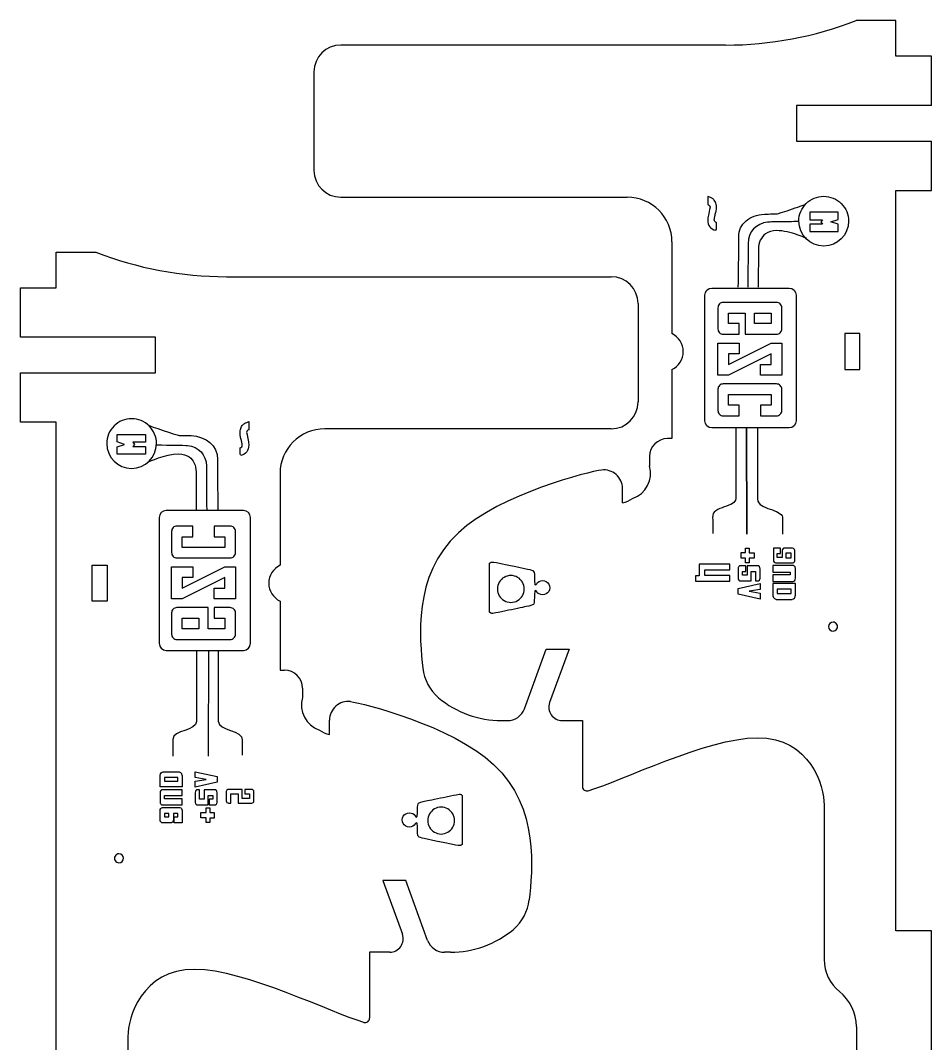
# Model space of a CAD drawing. Extents: x 6 to 800, y 1 to 792.
# Drawn here: x 5.8 to 276.3, y 488 to 791.9 of the extents above; entities that cross this region are included whole.
import ezdxf

# ---------------------------------------------------------------- set-up
doc = ezdxf.new("R2010")
doc.units = 0
doc.layers.get('0').update_dxf_attribs({"linetype": 'CONTINUOUS'})

msp = doc.modelspace()

# ---------------------------------------------------------------- linework, layer by layer
at = {"color": 7}
for points in [[(265.643115, 791.8662), (253.88439, 791.8662)], [(265.643115, 781.2363), (265.643115, 791.8662)], [(215.150962, 784.558125), (100.879312, 784.558125)], [(276.273038, 781.2363), (265.643115, 781.2363)], [(276.273038, 766.620199), (276.273038, 781.2363)], [(92.906887, 776.5857), (92.906887, 747.3534)], [(276.273038, 766.620199), (236.145082, 766.620199), (236.145082, 755.990276), (276.273038, 755.990276)], [(276.273038, 741.3741), (276.273038, 755.990276)], [(265.643115, 741.3741), (276.273038, 741.3741)], [(265.643115, 521.4942), (265.643115, 741.3741)], [(100.879312, 739.380975), (185.918737, 739.380975)], [(199.206112, 726.0936), (199.206112, 698.854425)], [(5.782994, 687.20508), (45.91095, 687.20508), (45.91095, 697.835003), (5.782994, 697.835003), (5.782994, 712.451145), (16.412917, 712.451145), (16.412917, 723.081059), (28.171643, 723.081059)], [(66.90507, 715.772992), (181.17672, 715.772992)], [(189.149145, 707.800552), (189.149145, 678.568267)], [(5.782994, 672.588937), (5.782994, 687.20508)], [(199.206112, 688.224525), (199.206112, 667.680375)], [(28.10583, 424.293172), (28.10583, 410.189332), (16.412917, 410.189332), (16.412917, 412.846815), (5.782994, 412.846815), (5.782994, 452.709015), (16.412917, 452.709015), (16.412917, 672.588937), (5.782994, 672.588937)], [(71.853972, 671.83008), (71.833722, 671.78958)], [(72.582252, 672.335805), (72.562002, 672.335805)], [(73.593755, 672.760605), (73.593755, 670.33293)], [(181.17672, 670.595827), (96.137295, 670.595827)], [(199.206112, 667.680375), (197.837512, 667.680375)], [(71.206557, 662.665605), (70.96379, 663.029805), (70.963827, 663.02988)], [(70.963827, 663.02988), (70.963827, 664.911255)], [(192.522562, 662.365425), (192.522562, 659.577975)], [(82.84992, 657.30843), (82.84992, 630.069255)], [(184.518787, 648.59775), (184.518787, 652.8843)], [(27.042841, 630.069255), (31.560556, 630.069255)], [(27.042841, 619.439332), (27.042841, 630.069255)], [(31.560556, 630.069255), (31.560556, 619.439332)], [(31.560556, 619.439332), (27.042841, 619.439332)], [(82.84992, 619.439332), (82.84992, 598.895197), (84.21852, 598.895197)], [(155.388787, 587.442075), (161.853862, 605.204775)], [(161.853862, 605.204775), (168.676312, 605.204775)], [(168.676312, 605.204775), (162.885487, 589.294575)], [(89.53347, 593.580232), (89.53347, 590.792805)], [(97.537245, 579.812587), (97.537245, 584.099137)], [(148.618837, 583.944975), (150.394312, 583.944975)], [(166.631287, 583.944975), (172.631287, 583.944975)], [(172.631287, 583.944975), (172.631287, 564.373425)], [(244.38327, 558.939225), (244.38327, 512.962875)], [(126.667245, 518.656943), (120.20217, 536.419643), (113.37972, 536.419643), (119.170545, 520.50939)], [(276.273038, 521.4942), (265.643115, 521.4942)], [(276.273038, 481.632), (276.273038, 521.4942)], [(115.424745, 515.159805), (109.424745, 515.159805), (109.424745, 495.588285)], [(133.437195, 515.159805), (131.66172, 515.159805)], [(253.950202, 493.07835), (253.950202, 478.974525)], [(37.672763, 490.15404), (37.672763, 444.177742)]]:
    msp.add_lwpolyline(points, dxfattribs=at)
at = {"color": 5}
for points in [[(209.810008, 739.634963), (209.810008, 737.207308)], [(210.82151, 739.210123), (210.84176, 739.210123)], [(211.549783, 738.704364), (211.570033, 738.663901)], [(212.197205, 729.539964), (212.439965, 729.904112), (212.43992, 729.904114)], [(212.43992, 729.904114), (212.43992, 731.785546)], [(211.060897, 712.410783), (233.969109, 712.410783)], [(208.951992, 672.971687), (208.951992, 710.298943)], [(230.245115, 708.141952), (214.428553, 708.141952)], [(236.080949, 710.298943), (236.080949, 672.971687)], [(212.853553, 706.56039), (212.853553, 700.250077)], [(214.428553, 698.672265), (219.185428, 698.672265), (219.185428, 701.828827), (216.025115, 701.828827), (216.025115, 704.98164), (220.93199, 704.98164), (220.93199, 698.672265), (225.487303, 698.672265), (225.487303, 698.672265)], [(231.815428, 700.250077), (231.815428, 706.56039)], [(225.487303, 698.672265), (230.245115, 698.672265)], [(230.245115, 683.924452), (214.428553, 683.924452)], [(212.853553, 682.34664), (212.853553, 676.043827)], [(214.428553, 674.462265), (219.185428, 674.462265), (219.185428, 677.615077), (216.025115, 677.615077), (216.025115, 680.77539), (228.644803, 680.77539), (228.644803, 677.615077), (225.487303, 677.615077), (225.487303, 674.462265), (225.487303, 674.462265)], [(231.815428, 676.043827), (231.815428, 682.34664)], [(225.487303, 674.462265), (230.245115, 674.462265)], [(233.969109, 670.862782), (211.060897, 670.862782)], [(46.964696, 644.242184), (46.964696, 606.914928)], [(71.984748, 646.354023), (49.076536, 646.354023)], [(74.093653, 606.914928), (74.093653, 644.242184)], [(56.979432, 641.710065), (52.22162, 641.710065)], [(68.038182, 641.710065), (63.281307, 641.710065), (63.281307, 638.557252), (66.44162, 638.557252), (66.44162, 635.39694), (53.821932, 635.39694), (53.821932, 638.557252), (56.979432, 638.557252), (56.979432, 641.710065), (56.979432, 641.710065)], [(50.651307, 640.128502), (50.651307, 633.82569)], [(69.613182, 633.82569), (69.613182, 640.128502)], [(231.941429, 634.264352), (231.941429, 632.349002), (230.438496, 632.349002), (230.438496, 633.59119), (231.481469, 633.59119), (231.481469, 635.138065), (229.332546, 635.138065)], [(52.22162, 632.247877), (68.038182, 632.247877)], [(234.592889, 633.64393), (232.994714, 633.64393), (232.994714, 632.29627), (234.592859, 632.29627)], [(235.656014, 631.6528), (235.656014, 634.444015), (235.656351, 634.44373)], [(145.424803, 615.895703), (145.07324, 616.126328), (145.07324, 630.70164), (145.424803, 630.932265)], [(218.833063, 629.053397), (218.833063, 626.273777)], [(224.703388, 629.926382), (221.502305, 629.926382), (221.502305, 627.136727), (220.137583, 627.136727), (220.137583, 628.180337), (221.181193, 628.180337), (221.181193, 629.926382), (219.485323, 629.926382)], [(225.355648, 626.273777), (225.355648, 629.053397)], [(235.104111, 630.031712), (229.107036, 630.031712), (229.107036, 628.024877), (234.326279, 628.024877), (234.326279, 627.24265), (229.107036, 627.24265), (229.107036, 625.266572), (235.104111, 625.266572)], [(235.824809, 629.41201), (235.824809, 629.41351), (235.824809, 629.41501)], [(235.880474, 626.25388), (235.880474, 629.034152), (235.880459, 629.034077)], [(219.485315, 625.41079), (222.676363, 625.41079), (222.676363, 628.180375), (224.051128, 628.180375), (224.051128, 625.41079), (224.051135, 625.41079)], [(224.051135, 625.41079), (224.703388, 625.41079)], [(235.880459, 624.701072), (229.107021, 624.701072), (229.107021, 621.279197), (229.111521, 621.263072)], [(235.879109, 621.19141), (235.880609, 621.20311), (235.880609, 621.21481), (235.880609, 624.70114), (235.880459, 624.701072)], [(230.094434, 619.96522), (230.119334, 619.954945), (234.861036, 619.954945), (234.880086, 619.960945)], [(56.979432, 617.500065), (52.22162, 617.500065)], [(68.038182, 617.500065), (63.281307, 617.500065), (63.281307, 614.343502), (66.44162, 614.343502), (66.44162, 611.19069), (61.534744, 611.19069), (61.534744, 617.500065), (56.979432, 617.500065), (56.979432, 617.500065)], [(50.651307, 615.922252), (50.651307, 609.61194)], [(69.613182, 609.61194), (69.613182, 615.922252)], [(52.22162, 608.030377), (68.038182, 608.030377)], [(49.076536, 604.806023), (71.984748, 604.806023)], [(61.566946, 604.6656), (61.500646, 573.357735), (61.500646, 573.357735)], [(48.168979, 568.734472), (52.865239, 568.734472)], [(53.778394, 567.520267), (53.778394, 564.238905), (47.255817, 564.238905), (47.255817, 567.600547), (47.255817, 567.600547)], [(47.255817, 562.560562), (47.255817, 559.780942), (47.255817, 559.780972)], [(47.908077, 558.90792), (53.778394, 558.90792), (53.778394, 560.664), (48.560329, 560.664), (48.560329, 561.697575), (53.778394, 561.697575), (53.778394, 563.42355), (47.908077, 563.42355)], [(57.655887, 562.540995), (57.655887, 559.761375)], [(58.960399, 563.403982), (58.308147, 563.403982)], [(63.52622, 563.403982), (60.335172, 563.403982), (60.335172, 560.634397), (58.960407, 560.634397), (58.960407, 563.403982), (58.960399, 563.403982)], [(64.178472, 559.761375), (64.178472, 562.540995)], [(66.883517, 562.845165), (66.883517, 560.109555)], [(74.429246, 563.529067), (72.36614, 563.529067), (72.36614, 562.161262), (73.733945, 562.161262), (73.733945, 560.793457), (71.602448, 560.793457), (71.602448, 563.529067), (67.567421, 563.529067)], [(67.567421, 559.425645), (68.251323, 559.425645), (68.251323, 562.161262), (70.394219, 562.161262)], [(70.394219, 562.161262), (70.394219, 559.425645), (74.429246, 559.425645)], [(75.11315, 560.109555), (75.11315, 562.845165)], [(58.308147, 558.88839), (61.50923, 558.88839), (61.50923, 561.678045), (62.873952, 561.678045), (62.873952, 560.634435), (61.830342, 560.634435), (61.830342, 558.88839), (63.526212, 558.88839)], [(136.617928, 561.95664), (136.96949, 561.726015), (136.96949, 547.150703), (136.617928, 546.920078)], [(47.255809, 554.450017), (47.255809, 557.229637)], [(47.908069, 558.092625), (53.126134, 558.092625), (53.126142, 558.092625)], [(53.778394, 557.229637), (53.778394, 553.576995), (51.430272, 553.576995), (51.430272, 555.32304), (52.473882, 555.32304), (52.473882, 556.36665), (51.169362, 556.36665), (51.169362, 554.450017)], [(50.517102, 553.576965), (47.908069, 553.576965)]]:
    msp.add_lwpolyline(points, dxfattribs=at)
for points in [[(248.558655, 731.335153), (246.419715, 732.043837), (248.558655, 732.75252), (248.558655, 734.942995), (240.183308, 734.942995), (240.183308, 732.700979), (243.945765, 732.700979), (243.456135, 732.043837), (243.945765, 731.360923), (240.183308, 731.360923), (240.183308, 729.144677), (248.558655, 729.144677), (248.558655, 731.335153)], [(230.220223, 729.47266)], [(236.954158, 732.129916)], [(244.264361, 724.875472)], [(211.060897, 712.410783)], [(223.719178, 701.828827), (223.719178, 704.98164), (228.644803, 704.98164), (228.644803, 701.828827), (223.719178, 701.828827)], [(231.815428, 696.035077), (231.815428, 686.56914), (225.487303, 686.56914), (225.487303, 689.721952), (228.644803, 689.721952), (228.644803, 692.874765), (216.025115, 686.56914), (212.853553, 686.56914), (212.853553, 696.035077), (219.185428, 696.035077), (219.185428, 692.874765), (216.025115, 692.874765), (216.025115, 689.721952), (228.644803, 696.035077), (231.815428, 696.035077)], [(34.486984, 665.278347), (36.625924, 665.98703), (34.486984, 666.695713), (34.486984, 668.886189), (42.862332, 668.886189), (42.862332, 666.644173), (39.099874, 666.644173), (39.589504, 665.98703), (39.099874, 665.304117), (42.862332, 665.304117), (42.862332, 663.087871), (34.486984, 663.087871), (34.486984, 665.278347)], [(221.382973, 670.72215), (221.438623, 639.330892)], [(224.617288, 670.839405)], [(38.78128, 658.818705)], [(71.984748, 646.354023)], [(221.04071, 632.137045), (219.706093, 632.137045), (219.706093, 633.832915), (221.04071, 633.832915), (221.04071, 635.157505), (222.14453, 635.157505), (222.14453, 633.78274), (223.659778, 633.78274), (223.659778, 632.137045), (222.14453, 632.137045), (222.14453, 630.792392), (221.04071, 630.792392), (221.04071, 632.137045)], [(234.592889, 633.64393)], [(50.651307, 620.137252), (50.651307, 629.60319), (56.979432, 629.60319), (56.979432, 626.450377), (53.821932, 626.450377), (53.821932, 623.297565), (66.44162, 629.60319), (69.613182, 629.60319), (69.613182, 620.137252), (63.281307, 620.137252), (63.281307, 623.297565), (66.44162, 623.297565), (66.44162, 626.450377), (53.821932, 620.137252), (50.651307, 620.137252)], [(215.126645, 627.023827), (208.983515, 627.023827), (208.983515, 628.714597), (216.4229, 628.714597), (216.4229, 630.40536), (207.292753, 630.40536), (207.292753, 626.91111), (206.221933, 626.91111), (206.221933, 625.30488), (216.4229, 625.30488), (216.4229, 627.023827)], [(225.355648, 624.62557), (225.355648, 622.86949), (222.10439, 622.33765), (225.355648, 621.78574), (225.355648, 620.039695), (218.83307, 621.484697), (218.83307, 623.170532), (225.355648, 624.62557)], [(234.566496, 622.954975), (230.412201, 622.954975), (230.412201, 622.830467), (230.412201, 621.660055), (234.566496, 621.660055)], [(58.747557, 614.343502), (58.747557, 611.19069), (53.821932, 611.19069), (53.821932, 614.343502), (58.747557, 614.343502)], [(51.050015, 573.357735)], [(71.652694, 573.656325)], [(57.655887, 564.189202), (57.655887, 565.945282), (60.907144, 566.477122), (57.655887, 567.029032), (57.655887, 568.775077), (64.178464, 567.330075), (64.178464, 565.64424), (57.655887, 564.189202)], [(52.473882, 565.98495), (52.473882, 567.028567), (48.570364, 567.028567), (48.570364, 565.98495), (52.473882, 565.98495)], [(49.864849, 555.32304), (49.864849, 556.36665), (48.570364, 556.36665), (48.570364, 555.32304), (49.864849, 555.32304)], [(61.970824, 556.677727), (63.305442, 556.677727), (63.305442, 554.981857), (61.970824, 554.981857), (61.970824, 553.657267), (60.867004, 553.657267), (60.867004, 555.032032), (59.351757, 555.032032), (59.351757, 556.677727), (60.867004, 556.677727), (60.867004, 558.02238), (61.970824, 558.02238), (61.970824, 556.677727)]]:
    msp.add_lwpolyline(points, close=True, dxfattribs=at)
at = {"color": 7}
for points in [[(255.013192, 698.854425), (250.495477, 698.854425), (250.495477, 688.224525), (255.013192, 688.224525)], [(151.371488, 619.0485)], [(247.040752, 610.5198)], [(130.684545, 558.235748)], [(35.01528, 544.39209)]]:
    msp.add_lwpolyline(points, close=True, dxfattribs=at)
for points in [[(215.150963, 784.558125), (228.404802, 784.558123), (241.541753, 787.036753), (253.88439, 791.8662)], [(100.879313, 784.558125), (96.476267, 784.558116), (92.906896, 780.988745), (92.906887, 776.5857)], [(92.906887, 747.3534), (92.906896, 742.950355), (96.476267, 739.380984), (100.879313, 739.380975)], [(199.206113, 726.0936), (199.206098, 733.432009), (193.257146, 739.380961), (185.918737, 739.380975)], [(28.171643, 723.081059), (40.51428, 718.251615), (53.651231, 715.772988), (66.90507, 715.772992)], [(189.149145, 707.800553), (189.149145, 712.203604), (185.579771, 715.772984), (181.17672, 715.772992)], [(202.556816, 693.539475), (202.556816, 695.808609), (201.253468, 697.876005), (199.206112, 698.854425)], [(199.206112, 688.224525), (201.253468, 689.202945), (202.556816, 691.270341), (202.556816, 693.539475)], [(181.17672, 670.595828), (185.579771, 670.595836), (189.149145, 674.165216), (189.149145, 678.568267)], [(71.186367, 670.717455), (71.321237, 671.149005), (71.543772, 671.51988), (71.853972, 671.83008)], [(71.833722, 671.78958), (71.941617, 671.92443), (72.056257, 672.03233), (72.177642, 672.11328)], [(72.177642, 672.11328), (72.299027, 672.19418), (72.433897, 672.268355), (72.582252, 672.335805)], [(72.562002, 672.335805), (72.642922, 672.389755), (72.771047, 672.45043), (72.946377, 672.51783)], [(72.946377, 672.51783), (73.108222, 672.57178), (73.324015, 672.652705), (73.593755, 672.760605)], [(70.963827, 669.22038), (70.963827, 669.78683), (71.038007, 670.285855), (71.186367, 670.717455)], [(71.044752, 668.55273), (70.990802, 668.84948), (70.963827, 669.07203), (70.963827, 669.22038)], [(71.327975, 667.419855), (71.19311, 667.864905), (71.098702, 668.24253), (71.044752, 668.55273)], [(73.593755, 670.33293), (73.148685, 670.21158), (72.912662, 669.941855), (72.885687, 669.523755)], [(72.885687, 669.523755), (73.330757, 667.689505), (73.553292, 666.441955), (73.553292, 665.781105)], [(96.137295, 670.595828), (88.798878, 670.595813), (82.849922, 664.646847), (82.84992, 657.30843)], [(70.963827, 664.911255), (71.408897, 665.100105), (71.631432, 665.40358), (71.631432, 665.82168)], [(73.553292, 665.781105), (73.553292, 664.068255), (72.771047, 663.029755), (71.206557, 662.665605)], [(71.550515, 666.44883), (71.496565, 666.70508), (71.422385, 667.028755), (71.327975, 667.419855)], [(71.631432, 665.82168), (71.631432, 665.97003), (71.60446, 666.17908), (71.550515, 666.44883)], [(197.837513, 667.680375), (194.902149, 667.680369), (192.522568, 665.300788), (192.522562, 662.365425)], [(187.523212, 649.90215), (191.50548, 651.275644), (193.706356, 655.535257), (192.522562, 659.577975)], [(178.295212, 658.354425), (174.702112, 657.8895), (148.432537, 651.443625), (135.783787, 639.694275)], [(182.64442, 657.027224), (181.452972, 658.074431), (179.868346, 658.557994), (178.295212, 658.354425)], [(184.518787, 652.8843), (184.518791, 654.47055), (183.835868, 655.980017), (182.64442, 657.027224)], [(184.518787, 648.59775), (185.594306, 648.8369), (186.614123, 649.279663), (187.523212, 649.90215)], [(135.783787, 639.694275), (122.025487, 626.9142), (124.382437, 607.8594), (125.258512, 599.5206)], [(82.84992, 630.069255), (80.802552, 629.09084), (79.499193, 627.023437), (79.499193, 624.754294)], [(151.371488, 627.020925), (149.945419, 627.023826), (148.626435, 626.264694), (147.912562, 625.030164)], [(154.830413, 625.030164), (154.11654, 626.264694), (152.797556, 627.023826), (151.371488, 627.020925)], [(79.499193, 624.754294), (79.499193, 622.48515), (80.802552, 620.417748), (82.84992, 619.439332)], [(147.912562, 625.030164), (147.198688, 623.795633), (147.198688, 622.273792), (147.912562, 621.039261)], [(154.830413, 621.039261), (155.544287, 622.273792), (155.544287, 623.795633), (154.830413, 625.030164)], [(147.912562, 621.039261), (148.626435, 619.804731), (149.945419, 619.045599), (151.371488, 619.0485)], [(151.371488, 619.0485), (152.797556, 619.045599), (154.11654, 619.804731), (154.830413, 621.039261)], [(247.040752, 613.177275), (246.308144, 613.175534), (245.715168, 612.581149), (245.715168, 611.848538)], [(245.715168, 611.848538), (245.715168, 611.115926), (246.308144, 610.521541), (247.040752, 610.5198)], [(248.194107, 612.513819), (247.956048, 612.925396), (247.516217, 613.178405), (247.040752, 613.177275)], [(247.040752, 610.5198), (247.516217, 610.51867), (247.956048, 610.771679), (248.194107, 611.183256)], [(248.194107, 611.183256), (248.432165, 611.594833), (248.432165, 612.102242), (248.194107, 612.513819)], [(89.53347, 593.580233), (89.533472, 596.515602), (87.153889, 598.895192), (84.21852, 598.895197)], [(125.258512, 599.5206), (125.618007, 596.098998), (127.290638, 592.950216), (129.924487, 590.73675)], [(89.53347, 590.792805), (88.349672, 586.750084), (90.550549, 582.490467), (94.53282, 581.116972)], [(103.76082, 589.569255), (102.187688, 589.772824), (100.603063, 589.289261), (99.411615, 588.242056)], [(103.76082, 589.569255), (107.35392, 589.104315), (133.623495, 582.658462), (146.272245, 570.909105)], [(129.924487, 590.73675), (135.159136, 586.337564), (141.781133, 583.931751), (148.618837, 583.944975)], [(99.411615, 588.242056), (98.220167, 587.194851), (97.537244, 585.685387), (97.537245, 584.099138)], [(150.394313, 583.944975), (152.628721, 583.94495), (154.624559, 585.342424), (155.388788, 587.442075)], [(162.885487, 589.294575), (162.440665, 588.072448), (162.620009, 586.710166), (163.365976, 585.644806)], [(163.365976, 585.644806), (164.111943, 584.579445), (165.330726, 583.944981), (166.631287, 583.944975)], [(94.53282, 581.116972), (95.441911, 580.494491), (96.461727, 580.051733), (97.537245, 579.812587)], [(174.327337, 563.096475), (184.011562, 565.882275), (209.527687, 578.795925), (224.48736, 578.845725)], [(224.48736, 578.845725), (240.429765, 578.898975), (244.38327, 564.342225), (244.38327, 558.939225)], [(146.272245, 570.909105), (160.030545, 558.129052), (157.673595, 539.0742), (156.79752, 530.735452)], [(172.631287, 564.373425), (172.631292, 563.956064), (172.827393, 563.562957), (173.160817, 563.311923)], [(173.160817, 563.311923), (173.494242, 563.060889), (173.92624, 562.981102), (174.327337, 563.096475)], [(127.230339, 556.243344), (126.517726, 555.009644), (126.517726, 553.489411), (127.230339, 552.255711)], [(130.684545, 558.235748), (129.259823, 558.236621), (127.942952, 557.477043), (127.230339, 556.243344)], [(134.138751, 556.243344), (133.426138, 557.477043), (132.109267, 558.236621), (130.684545, 558.235748)], [(134.138751, 552.255711), (134.851364, 553.489411), (134.851364, 555.009644), (134.138751, 556.243344)], [(127.230339, 552.255711), (127.942952, 551.022012), (129.259823, 550.262434), (130.684545, 550.263307)], [(130.684545, 550.263307), (132.109267, 550.262434), (133.426138, 551.022012), (134.138751, 552.255711)], [(35.01528, 544.39209), (34.540566, 544.39209), (34.101913, 544.138833), (33.864556, 543.727719)], [(36.344021, 543.063349), (36.344021, 543.797192), (35.749123, 544.39209), (35.01528, 544.39209)], [(33.864556, 543.727719), (33.627199, 543.316605), (33.627199, 542.810092), (33.864556, 542.398978)], [(33.864556, 542.398978), (34.101913, 541.987864), (34.540566, 541.734607), (35.01528, 541.734608)], [(35.01528, 541.734608), (35.749123, 541.734608), (36.344021, 542.329505), (36.344021, 543.063349)], [(152.131545, 521.95161), (154.765393, 524.165074), (156.438024, 527.313854), (156.79752, 530.735453)], [(118.690048, 516.859632), (119.436015, 517.924988), (119.615361, 519.287265), (119.170545, 520.50939)], [(133.437195, 515.159805), (140.274904, 515.14659), (146.8969, 517.552414), (152.131545, 521.95161)], [(115.424745, 515.159805), (116.725303, 515.159813), (117.944081, 515.794275), (118.690048, 516.859632)], [(126.667245, 518.656943), (127.431461, 516.557277), (129.427302, 515.159786), (131.66172, 515.159805)], [(244.38327, 512.962875), (244.383274, 509.265174), (246.065681, 505.768347), (248.95497, 503.46075)], [(57.568672, 510.060532), (41.626268, 510.113557), (37.672763, 495.557055), (37.672763, 490.15404)], [(107.728695, 494.311327), (98.04447, 497.097075), (72.528345, 510.01077), (57.568672, 510.060532)], [(253.950202, 493.07835), (253.950192, 497.118607), (252.111923, 500.939377), (248.95497, 503.46075)], [(108.895218, 494.526778), (109.228643, 494.777814), (109.424743, 495.170923), (109.424745, 495.588285)], [(107.728695, 494.311327), (108.129794, 494.195954), (108.561793, 494.275742), (108.895218, 494.526778)]]:
    msp.add_open_spline(points, degree=3, dxfattribs=at)
at = {"color": 5}
for points in [[(210.457385, 739.392198), (210.29554, 739.446146), (210.079748, 739.527068), (209.810008, 739.634963)], [(210.84176, 739.210123), (210.76084, 739.264071), (210.632715, 739.324763), (210.457385, 739.392198)], [(211.22612, 738.987589), (211.104735, 739.068511), (210.969865, 739.142689), (210.82151, 739.210123)], [(211.570033, 738.663901), (211.462138, 738.798771), (211.3475, 738.906667), (211.22612, 738.987589)], [(212.217388, 737.591689), (212.082518, 738.023272), (211.859983, 738.394163), (211.549783, 738.704364)], [(239.039046, 737.490493), (240.424886, 738.876333), (242.304488, 739.65489), (244.264361, 739.65489)], [(244.264361, 739.65489), (246.224235, 739.65489), (248.103836, 738.876333), (249.489676, 737.490493)], [(209.810008, 737.207308), (210.255078, 737.085925), (210.4911, 736.816186), (210.518075, 736.39809)], [(210.518075, 736.39809), (210.073005, 734.563861), (209.85047, 733.316316), (209.85047, 732.655455)], [(212.075773, 734.294124), (212.210643, 734.739194), (212.305053, 735.116829), (212.359003, 735.42703)], [(212.43992, 736.094635), (212.43992, 736.661087), (212.365743, 737.160105), (212.217388, 737.591689)], [(212.359003, 735.42703), (212.412948, 735.723743), (212.43992, 735.946278), (212.43992, 736.094635)], [(231.98543, 734.899907), (232.86725, 735.176599), (233.956873, 735.543365), (235.022053, 735.909184)], [(235.022053, 735.909184), (236.08724, 736.275004), (237.127513, 736.640397), (237.906335, 736.914067)], [(236.874652, 732.265177), (236.874651, 734.225051), (237.653207, 736.104653), (239.039046, 737.490493)], [(237.906335, 736.914067), (238.295743, 737.050902), (238.619488, 737.164174), (238.84823, 737.243657)], [(249.489676, 737.490493), (250.875515, 736.104653), (251.654071, 734.225051), (251.65407, 732.265177)], [(209.85047, 732.655455), (209.85047, 730.942609), (210.632715, 729.904112), (212.197205, 729.539964)], [(211.772315, 732.695917), (211.772315, 732.844274), (211.79929, 733.053322), (211.85324, 733.323061)], [(212.43992, 731.785546), (211.99485, 731.974364), (211.772315, 732.277821), (211.772315, 732.695917)], [(211.85324, 733.323061), (211.90719, 733.579314), (211.981368, 733.903001), (212.075773, 734.294124)], [(219.028888, 727.511236), (219.022888, 729.564864), (219.839113, 731.196776), (221.19686, 732.367193)], [(221.19686, 732.367193), (222.554608, 733.537609), (224.465623, 734.239702), (226.640218, 734.36231)], [(226.640218, 734.36231), (226.663168, 734.363585), (227.213375, 734.375503), (227.891195, 734.38721)], [(227.891195, 734.38721), (228.569015, 734.398918), (229.412983, 734.412545), (230.14559, 734.423833)], [(230.14559, 734.423833), (230.327413, 734.426608), (230.535673, 734.480218), (230.845783, 734.562993)], [(230.845783, 734.562993), (231.1559, 734.645765), (231.544528, 734.761561), (231.98543, 734.899907)], [(244.264361, 724.875472), (240.183139, 724.875472), (236.874654, 728.183955), (236.874652, 732.265177)], [(251.65407, 732.265177), (251.654068, 728.183955), (248.345583, 724.875473), (244.264361, 724.875472)], [(227.595305, 731.981954), (224.301778, 731.530687), (221.790695, 729.180644), (221.800385, 725.579122)], [(230.220305, 729.472673), (229.034773, 729.488333), (227.72567, 729.033873), (226.99325, 728.494157)], [(229.187593, 732.028829), (228.643603, 732.025229), (228.121355, 732.002894), (227.595305, 731.981954)], [(232.281343, 732.077167), (231.164383, 732.062242), (230.049065, 732.044879), (229.187593, 732.028829)], [(236.3462, 728.246586), (234.628168, 728.839609), (232.403713, 729.44383), (230.220223, 729.47266)], [(236.954188, 732.129899), (236.736995, 732.129544), (234.515255, 732.107009), (232.281343, 732.077167)], [(218.905843, 712.670902), (218.905843, 712.670902), (219.053803, 719.144812), (219.028888, 727.511236)], [(226.99325, 728.494157), (225.686953, 727.531546), (224.85848, 725.925396), (224.86337, 723.86818)], [(238.470223, 727.435063), (237.93701, 727.654537), (237.205213, 727.950074), (236.3462, 728.246586)], [(239.110355, 727.172855), (238.954993, 727.234993), (238.736825, 727.325325), (238.470223, 727.435063)], [(221.800385, 725.579122), (221.81996, 718.300927), (221.703703, 712.669447), (221.703703, 712.669447)], [(224.86337, 723.86818), (224.87837, 717.547155), (224.790095, 712.65627), (224.790095, 712.65627)], [(208.951992, 710.298943), (208.951992, 711.46526), (209.891646, 712.410783), (211.060897, 712.410783)], [(233.969109, 712.410783), (235.13836, 712.410783), (236.080949, 711.46526), (236.080949, 710.298943)], [(214.428553, 708.141952), (213.992615, 708.141952), (213.611053, 707.984452), (213.299803, 707.673202)], [(231.350428, 707.673202), (231.046678, 707.984452), (230.677303, 708.141952), (230.245115, 708.141952)], [(213.299803, 707.673202), (213.003553, 707.361952), (212.853553, 706.992577), (212.853553, 706.56039)], [(231.815428, 706.56039), (231.815428, 706.992577), (231.661678, 707.361952), (231.350428, 707.673202)], [(212.853553, 700.250077), (212.853553, 699.815077), (213.003553, 699.441015), (213.299803, 699.141015)], [(213.299803, 699.141015), (213.611053, 698.829765), (213.992615, 698.672265), (214.428553, 698.672265)], [(230.245115, 698.672265), (230.677303, 698.672265), (231.046678, 698.829765), (231.350428, 699.141015)], [(231.350428, 699.141015), (231.661678, 699.441015), (231.815428, 699.815077), (231.815428, 700.250077)], [(214.428553, 683.924452), (213.992615, 683.924452), (213.611053, 683.766952), (213.299803, 683.455702)], [(231.350428, 683.455702), (231.046678, 683.766952), (230.677303, 683.924452), (230.245115, 683.924452)], [(213.299803, 683.455702), (213.003553, 683.144452), (212.853553, 682.775077), (212.853553, 682.34664)], [(231.815428, 682.34664), (231.815428, 682.775077), (231.661678, 683.144452), (231.350428, 683.455702)], [(212.853553, 676.043827), (212.853553, 675.601327), (213.003553, 675.231015), (213.299803, 674.927265)], [(213.299803, 674.927265), (213.611053, 674.616015), (213.992615, 674.462265), (214.428553, 674.462265)], [(230.245115, 674.462265), (230.677303, 674.462265), (231.046678, 674.616015), (231.350428, 674.927265)], [(231.350428, 674.927265), (231.661678, 675.231015), (231.815428, 675.601327), (231.815428, 676.043827)], [(38.78128, 673.59813), (36.8214, 673.59813), (34.941792, 672.819568), (33.555952, 671.43372)], [(44.006608, 671.43372), (42.620767, 672.819568), (40.74116, 673.59813), (38.78128, 673.59813)], [(43.910608, 671.56968), (43.997578, 671.56953), (52.028045, 668.653005), (52.904473, 668.639505)], [(211.060897, 670.862782), (209.891646, 670.862782), (208.951992, 671.805371), (208.951992, 672.971687)], [(236.080949, 672.971687), (236.080949, 671.805371), (235.13836, 670.862782), (233.969109, 670.862782)], [(33.555952, 671.43372), (32.170112, 670.047872), (31.39156, 668.16826), (31.391571, 666.20838)], [(46.170989, 666.20838), (46.171, 668.16826), (45.392448, 670.047872), (44.006608, 671.43372)], [(52.904473, 668.639505), (54.369953, 668.617005), (56.278456, 668.585505), (56.420762, 668.577255)], [(56.420762, 668.577255), (60.868427, 668.326455), (64.301012, 665.708355), (64.288344, 661.45428)], [(218.142665, 670.733865), (218.142665, 670.733865), (218.18759, 653.476125), (218.142665, 649.870095)], [(224.61728, 670.839375), (224.61728, 670.839375), (224.596505, 655.419862), (224.589455, 649.771987)], [(31.391571, 666.20838), (31.39159, 662.12717), (34.70007, 658.818705), (38.78128, 658.818705)], [(38.78128, 658.818705), (42.86249, 658.818705), (46.17097, 662.127169), (46.170989, 666.20838)], [(46.091045, 665.807805), (46.490353, 665.80713), (55.034746, 665.71413), (55.413924, 665.662155)], [(55.413924, 665.662155), (58.605084, 665.224905), (60.988966, 663.002205), (60.979606, 659.52243)], [(43.736593, 660.775455), (44.014783, 660.77493), (48.553408, 663.09948), (52.828835, 663.155955)], [(52.828835, 663.155955), (53.941373, 663.170955), (55.234044, 662.717805), (55.898626, 662.22813)], [(55.898626, 662.22813), (57.136929, 661.315605), (57.926949, 659.79993), (57.922224, 657.81168)], [(60.979606, 659.52243), (60.960031, 652.24098), (61.076417, 646.606755), (61.076417, 646.606755)], [(64.288344, 661.45428), (64.263444, 653.09148), (64.411359, 646.62048), (64.411359, 646.62048)], [(57.922224, 657.81168), (57.907224, 651.487905), (57.996474, 646.59468), (57.996474, 646.59468)], [(214.74716, 647.4033), (213.847145, 647.077875), (212.933765, 646.752195), (212.218843, 646.281232)], [(217.162685, 648.45213), (216.533758, 648.053677), (215.647175, 647.728725), (214.74716, 647.4033)], [(218.142665, 649.870095), (218.13509, 649.263847), (217.791613, 648.850582), (217.162685, 648.45213)], [(224.589455, 649.771987), (224.587955, 648.886537), (225.148265, 648.234397), (225.865333, 647.790052)], [(225.865333, 647.790052), (226.5824, 647.345715), (227.48297, 647.04561), (228.362893, 646.745625)], [(49.076536, 646.354023), (47.907285, 646.354023), (46.964696, 645.4085), (46.964696, 644.242184)], [(74.093653, 644.242184), (74.093653, 645.4085), (73.153998, 646.354023), (71.984748, 646.354023)], [(212.218843, 646.281232), (211.503913, 645.810262), (211.222243, 645.099585), (211.275965, 644.195385)], [(211.275965, 644.195385), (211.365223, 642.693), (211.32119, 639.473602), (211.32119, 639.473602)], [(228.362893, 646.745625), (229.242808, 646.445632), (230.102053, 646.146435), (230.70371, 645.772965)], [(230.70371, 645.772965), (231.305368, 645.399495), (232.05251, 644.950155), (232.049953, 644.36367)], [(232.049953, 644.36367), (232.044703, 642.567292), (232.013203, 641.150602), (232.018453, 639.354225)], [(51.116307, 641.245065), (50.805057, 640.941315), (50.651307, 640.571002), (50.651307, 640.128502)], [(52.22162, 641.710065), (51.789432, 641.710065), (51.420057, 641.556315), (51.116307, 641.245065)], [(69.166932, 641.245065), (68.855682, 641.556315), (68.47412, 641.710065), (68.038182, 641.710065)], [(69.613182, 640.128502), (69.613182, 640.571002), (69.463182, 640.941315), (69.166932, 641.245065)], [(229.332546, 635.138065), (229.334046, 633.926905), (229.328796, 632.715602), (229.334796, 631.504525)], [(232.442721, 635.13508), (232.058804, 635.053607), (231.914841, 634.613447), (231.941429, 634.264352)], [(234.619401, 635.13808), (233.893874, 635.13583), (233.168076, 635.14258), (232.442721, 635.13508)], [(235.304751, 635.08243), (235.091421, 635.180672), (234.847799, 635.12218), (234.619401, 635.13808)], [(235.656351, 634.44373), (235.639401, 634.635497), (235.537956, 634.965497), (235.304751, 635.08243)], [(50.651307, 633.82569), (50.651307, 633.397252), (50.805057, 633.027877), (51.116307, 632.716627)], [(51.116307, 632.716627), (51.420057, 632.405377), (51.789432, 632.247877), (52.22162, 632.247877)], [(68.038182, 632.247877), (68.47412, 632.247877), (68.855682, 632.405377), (69.166932, 632.716627)], [(69.166932, 632.716627), (69.463182, 633.027877), (69.613182, 633.397252), (69.613182, 633.82569)], [(234.592859, 632.29627), (234.592881, 632.745482), (234.592821, 633.19477), (234.592889, 633.64393)], [(145.424803, 630.932265), (145.795115, 631.17414), (145.86074, 631.160078), (156.363553, 628.936328)], [(156.363553, 628.936328), (158.396053, 628.50789), (158.403553, 628.501328), (158.403553, 626.04039)], [(218.883238, 629.39458), (218.849788, 629.287545), (218.833063, 629.173817), (218.833063, 629.053397)], [(219.023728, 629.665517), (218.963518, 629.585242), (218.916688, 629.49493), (218.883238, 629.39458)], [(219.234455, 629.856182), (219.15418, 629.809332), (219.083938, 629.745777), (219.023728, 629.665517)], [(219.485323, 629.926382), (219.398358, 629.926382), (219.314735, 629.902982), (219.234455, 629.856182)], [(224.954255, 629.856182), (224.87398, 629.902982), (224.790358, 629.926382), (224.703388, 629.926382)], [(225.16499, 629.665517), (225.10478, 629.745797), (225.034535, 629.809352), (224.954255, 629.856182)], [(225.305473, 629.39458), (225.272023, 629.49493), (225.225195, 629.585242), (225.16499, 629.665517)], [(225.355648, 629.053397), (225.355648, 629.173817), (225.338923, 629.287545), (225.305473, 629.39458)], [(229.334796, 631.504525), (229.340796, 631.167767), (229.592354, 630.776987), (229.968051, 630.82117)], [(229.968051, 630.82117), (231.697191, 630.82342), (233.426556, 630.81742), (235.155561, 630.82417)], [(235.417589, 629.94529), (235.320276, 630.002065), (235.213604, 630.031712), (235.104111, 630.031712)], [(235.155561, 630.82417), (235.515524, 630.900812), (235.679826, 631.316267), (235.656014, 631.6528)], [(235.665141, 629.721167), (235.595916, 629.813485), (235.513019, 629.889617), (235.417589, 629.94529)], [(235.824809, 629.41501), (235.787384, 629.527255), (235.733706, 629.629735), (235.665141, 629.721167)], [(235.880459, 629.034077), (235.880459, 629.166107), (235.862234, 629.29219), (235.824809, 629.41201)], [(158.403553, 626.04039), (158.411053, 624.597578), (158.447615, 624.275078), (158.637928, 624.275078)], [(218.833063, 626.273777), (218.833063, 626.032942), (218.896615, 625.828902), (219.02372, 625.661657)], [(225.154955, 625.661657), (225.28875, 625.828902), (225.355648, 626.032942), (225.355648, 626.273777)], [(235.654889, 625.566872), (235.805676, 625.756607), (235.880474, 625.990997), (235.880474, 626.25388)], [(158.637928, 624.275078), (158.762615, 624.275078), (158.945428, 624.421328), (159.041053, 624.597578)], [(159.041053, 624.597578), (159.29324, 625.07289), (160.136053, 625.531328), (160.762303, 625.531328)], [(160.762303, 625.531328), (162.461053, 625.531328), (163.51574, 623.703203), (162.641053, 622.26789)], [(219.02372, 625.661657), (219.157515, 625.494412), (219.31138, 625.41079), (219.485315, 625.41079)], [(224.703388, 625.41079), (224.877323, 625.41079), (225.027845, 625.494412), (225.154955, 625.661657)], [(235.104111, 625.266572), (235.318251, 625.266572), (235.511106, 625.377677), (235.654889, 625.566872)], [(158.38199, 620.594453), (158.341678, 619.115078), (158.272303, 618.584453), (158.092303, 618.411953)], [(158.649178, 622.550078), (158.480428, 622.550078), (158.422303, 622.12914), (158.38199, 620.594453)], [(159.041053, 622.227578), (158.945428, 622.407578), (158.770115, 622.550078), (158.649178, 622.550078)], [(162.641053, 622.26789), (161.886365, 621.03414), (159.692615, 621.00789), (159.041053, 622.227578)], [(229.111521, 621.263072), (229.225994, 620.81866), (229.312904, 620.549575), (229.435251, 620.397355)], [(229.435251, 620.397355), (229.547609, 620.239667), (229.760489, 620.11516), (230.094434, 619.96522)], [(234.880086, 619.960945), (235.171671, 620.051192), (235.392876, 620.171597), (235.542194, 620.334475)], [(235.542194, 620.334475), (235.710276, 620.495642), (235.804049, 620.775137), (235.879109, 621.19141)], [(51.116307, 617.031315), (50.805057, 616.731315), (50.651307, 616.357252), (50.651307, 615.922252)], [(52.22162, 617.500065), (51.789432, 617.500065), (51.420057, 617.342565), (51.116307, 617.031315)], [(69.166932, 617.031315), (68.855682, 617.342565), (68.47412, 617.500065), (68.038182, 617.500065)], [(69.613182, 615.922252), (69.613182, 616.357252), (69.463182, 616.731315), (69.166932, 617.031315)], [(155.898553, 617.785703), (154.818553, 617.562578), (152.101678, 616.994453), (149.856365, 616.521953)], [(158.092303, 618.411953), (157.963865, 618.287265), (156.97574, 618.005078), (155.898553, 617.785703)], [(149.856365, 616.521953), (146.157928, 615.745703), (145.747303, 615.687578), (145.424803, 615.895703)], [(50.651307, 609.61194), (50.651307, 609.179752), (50.805057, 608.810377), (51.116307, 608.499127)], [(51.116307, 608.499127), (51.420057, 608.187877), (51.789432, 608.030377), (52.22162, 608.030377)], [(68.038182, 608.030377), (68.47412, 608.030377), (68.855682, 608.187877), (69.166932, 608.499127)], [(69.166932, 608.499127), (69.463182, 608.810377), (69.613182, 609.179752), (69.613182, 609.61194)], [(46.964696, 606.914928), (46.964696, 605.748612), (47.907285, 604.806023), (49.076536, 604.806023)], [(58.053819, 604.782097), (58.053819, 604.782097), (58.074219, 589.36311), (58.081269, 583.715287)], [(64.527692, 604.67823), (64.527692, 604.67823), (64.482541, 587.432992), (64.527692, 583.80903)], [(71.984748, 604.806023), (73.153998, 604.806023), (74.093653, 605.748612), (74.093653, 606.914928)], [(58.081269, 583.715287), (58.085019, 580.771477), (51.037168, 581.315317), (51.050015, 578.37153)], [(64.527692, 583.80903), (64.565416, 580.783335), (71.832155, 581.204632), (71.652694, 578.18403)], [(51.050015, 578.37153), (51.057515, 576.686835), (51.050015, 573.357735), (51.050015, 573.357735)], [(71.652694, 578.18403), (71.560865, 576.63837), (71.652694, 573.656325), (71.652694, 573.656325)], [(47.255817, 567.600547), (47.329402, 568.008622), (47.429749, 568.27287), (47.556859, 568.39329)], [(47.556859, 568.39329), (47.683964, 568.533775), (47.888004, 568.647502), (48.168979, 568.734472)], [(52.865239, 568.734472), (53.193039, 568.587292), (53.397077, 568.45684), (53.477352, 568.343115)], [(53.477352, 568.343115), (53.564322, 568.23608), (53.664669, 567.961797), (53.778394, 567.520267)], [(47.456509, 563.172682), (47.322715, 563.005437), (47.255817, 562.801397), (47.255817, 562.560562)], [(47.908077, 563.42355), (47.734142, 563.42355), (47.583619, 563.339927), (47.456509, 563.172682)], [(57.85658, 563.153115), (57.722785, 562.98587), (57.655887, 562.78183), (57.655887, 562.540995)], [(58.308147, 563.403982), (58.134212, 563.403982), (57.983689, 563.32036), (57.85658, 563.153115)], [(63.987815, 563.153115), (63.85402, 563.32036), (63.700155, 563.403982), (63.52622, 563.403982)], [(64.178472, 562.540995), (64.178472, 562.78183), (64.11492, 562.98587), (63.987815, 563.153115)], [(67.088688, 563.323897), (66.951916, 563.19471), (66.883526, 563.035132), (66.883517, 562.845165)], [(67.567421, 563.529067), (67.377455, 563.52906), (67.217878, 563.460667), (67.088688, 563.323897)], [(74.919377, 563.323897), (74.782597, 563.460675), (74.61922, 563.52906), (74.429246, 563.529067)], [(75.11315, 562.845165), (75.11315, 563.035132), (75.04856, 563.19471), (74.919377, 563.323897)], [(132.186365, 561.33039), (135.88574, 562.10664), (136.295428, 562.165703), (136.617928, 561.95664)], [(47.255817, 559.780972), (47.255817, 559.660557), (47.272542, 559.54683), (47.305992, 559.43979)], [(47.305992, 559.43979), (47.339442, 559.339445), (47.386269, 559.249132), (47.446474, 559.168852)], [(47.446474, 559.168852), (47.506684, 559.088572), (47.576927, 559.02502), (47.657202, 558.978195)], [(57.655887, 559.761375), (57.655887, 559.640955), (57.672612, 559.527227), (57.706062, 559.420192)], [(57.706062, 559.420192), (57.739512, 559.319842), (57.78634, 559.22953), (57.846544, 559.149255)], [(57.846544, 559.149255), (57.906755, 559.068975), (57.977, 559.00542), (58.057279, 558.95859)], [(63.77708, 558.95859), (63.857355, 559.00544), (63.927597, 559.068995), (63.987807, 559.149255)], [(63.987807, 559.149255), (64.048017, 559.22953), (64.094847, 559.319842), (64.128297, 559.420192)], [(64.128297, 559.420192), (64.161747, 559.527227), (64.178472, 559.640955), (64.178472, 559.761375)], [(66.883517, 560.109555), (66.883526, 559.91958), (66.951917, 559.7562), (67.088688, 559.619422)], [(67.088688, 559.619422), (67.217878, 559.490242), (67.377455, 559.425645), (67.567421, 559.425645)], [(74.429246, 559.425645), (74.61922, 559.425645), (74.782597, 559.49022), (74.919377, 559.619422)], [(74.919377, 559.619422), (75.048559, 559.7562), (75.11315, 559.91958), (75.11315, 560.109555)], [(123.661678, 557.26164), (123.70199, 558.738203), (123.771365, 559.268828), (123.950428, 559.441328)], [(123.950428, 559.441328), (124.078865, 559.565078), (125.067928, 559.847265), (126.144178, 560.07039)], [(126.144178, 560.07039), (127.224178, 560.290703), (129.94199, 560.85789), (132.186365, 561.33039)], [(47.255809, 557.229637), (47.255809, 557.470472), (47.322707, 557.674512), (47.456502, 557.841757)], [(47.456502, 557.841757), (47.583612, 558.009002), (47.734134, 558.092625), (47.908069, 558.092625)], [(47.657202, 558.978195), (47.737482, 558.931345), (47.821107, 558.90792), (47.908077, 558.90792)], [(53.126142, 558.092625), (53.300077, 558.092625), (53.453942, 558.009002), (53.587737, 557.841757)], [(53.587737, 557.841757), (53.714842, 557.674512), (53.778394, 557.470472), (53.778394, 557.229637)], [(58.057279, 558.95859), (58.137555, 558.91179), (58.221177, 558.88839), (58.308147, 558.88839)], [(63.526212, 558.88839), (63.613177, 558.88839), (63.6968, 558.91179), (63.77708, 558.95859)], [(119.402615, 555.584453), (120.156365, 556.81914), (122.350115, 556.844453), (123.001678, 555.624765)], [(123.393553, 555.306015), (123.562303, 555.306015), (123.621365, 555.72414), (123.661678, 557.26164)], [(47.305984, 554.108835), (47.272534, 554.21587), (47.255809, 554.329597), (47.255809, 554.450017)], [(47.446467, 553.837897), (47.386262, 553.918172), (47.339434, 554.008485), (47.305984, 554.108835)], [(47.657194, 553.64724), (47.576919, 553.69404), (47.506677, 553.757592), (47.446467, 553.837897)], [(47.908069, 553.576965), (47.821099, 553.576965), (47.737474, 553.60039), (47.657194, 553.64724)], [(50.767969, 553.64724), (50.687689, 553.60039), (50.604067, 553.576965), (50.517102, 553.576965)], [(50.978697, 553.837897), (50.918487, 553.757617), (50.848244, 553.694065), (50.767969, 553.64724)], [(51.119187, 554.108835), (51.085737, 554.008485), (51.038907, 553.918172), (50.978697, 553.837897)], [(51.169362, 554.450017), (51.169362, 554.329597), (51.152637, 554.21587), (51.119187, 554.108835)], [(121.281365, 552.321953), (119.581678, 552.321953), (118.52699, 554.14914), (119.402615, 555.584453)], [(123.001678, 553.255703), (122.74949, 552.779453), (121.906678, 552.321953), (121.281365, 552.321953)], [(123.001678, 555.624765), (123.097303, 555.445703), (123.273553, 555.306015), (123.393553, 555.306015)], [(123.404803, 553.578203), (123.280115, 553.578203), (123.097303, 553.434765), (123.001678, 553.255703)], [(123.639178, 551.81289), (123.631678, 553.255703), (123.595115, 553.578203), (123.404803, 553.578203)], [(125.679178, 548.916015), (123.646678, 549.344453), (123.639178, 549.351953), (123.639178, 551.81289)], [(136.617928, 546.920078), (136.247615, 546.678203), (136.18199, 546.693203), (125.679178, 548.916015)]]:
    msp.add_open_spline(points, degree=3, dxfattribs=at)

doc.saveas('drawing.dxf')
